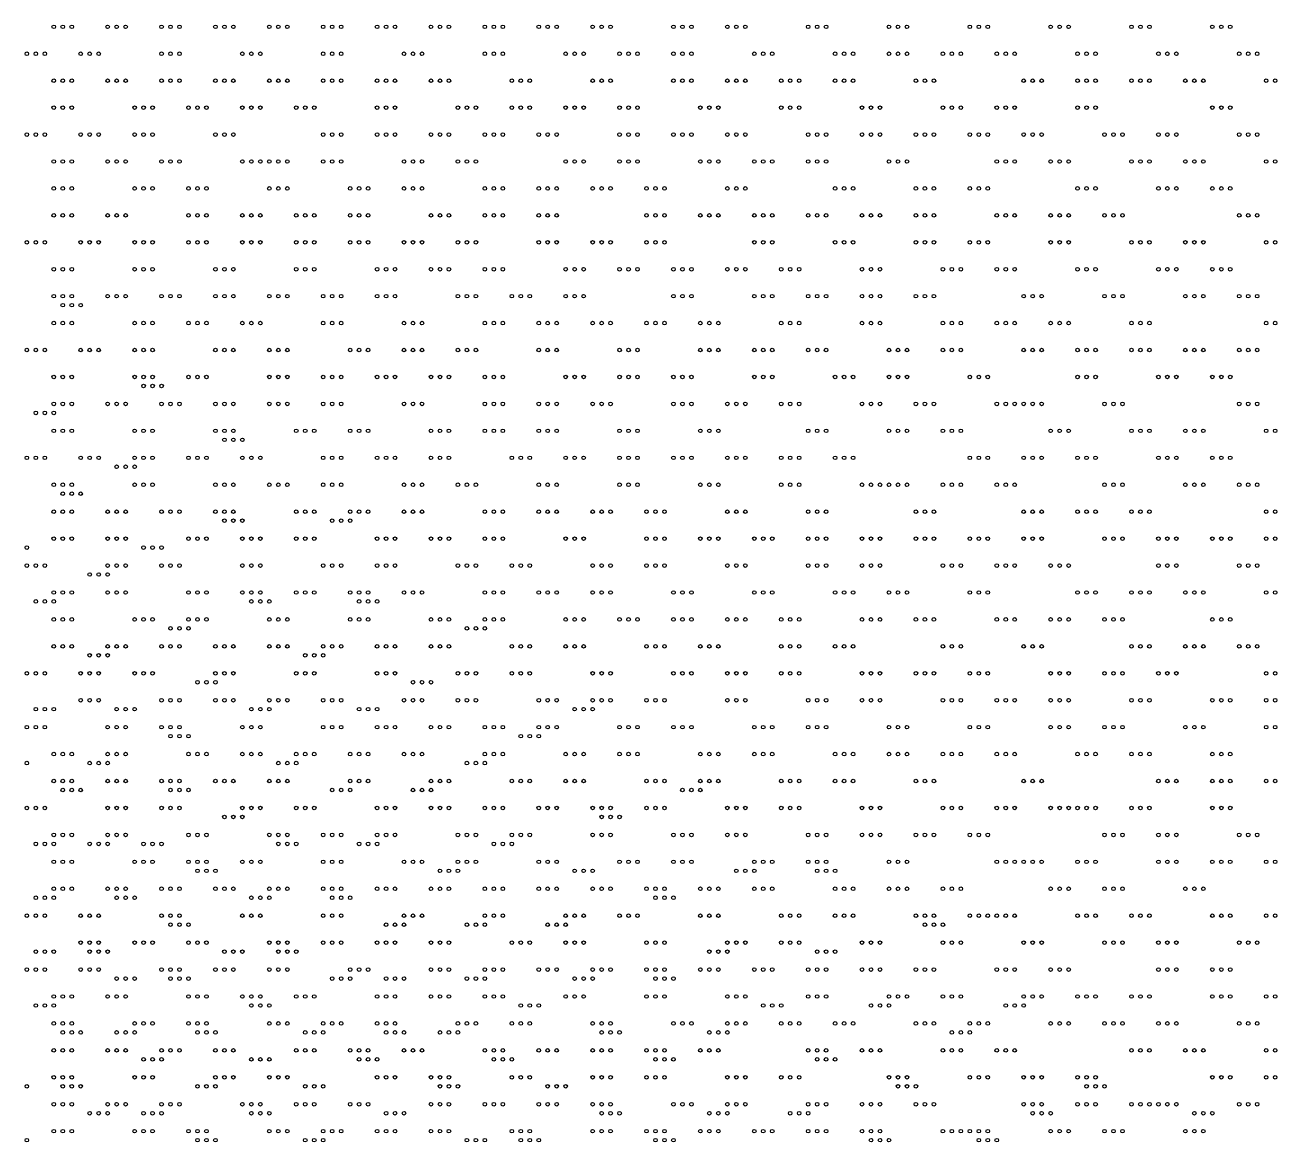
# Model space of a CAD drawing. Header units: millimetres. Extents: x 0 to 280, y 1 to 500.
# Drawn here: x -0.2 to 139.2, y 375.8 to 500.2 of the extents above; entities that cross this region are included whole.
import ezdxf

# ---------------------------------------------------------------- set-up
doc = ezdxf.new("R2010")
doc.units = ezdxf.units.MM
doc.layers.get('0').update_dxf_attribs({"linetype": 'CONTINUOUS'})

msp = doc.modelspace()

# ---------------------------------------------------------------- linework, layer by layer
for centre in [(3, 500), (4, 500), (5, 500), (9, 500), (10, 500), (11, 500), (15, 500), (16, 500), (17, 500), (21, 500), (22, 500), (23, 500), (27, 500), (28, 500), (29, 500), (33, 500), (34, 500), (35, 500), (39, 500), (40, 500), (41, 500), (45, 500), (46, 500), (47, 500), (51, 500), (52, 500), (53, 500), (57, 500), (58, 500), (59, 500), (63, 500), (64, 500), (65, 500), (72, 500), (73, 500), (74, 500), (78, 500), (79, 500), (80, 500), (87, 500), (88, 500), (89, 500), (96, 500), (97, 500), (98, 500), (105, 500), (106, 500), (107, 500), (114, 500), (115, 500), (116, 500), (123, 500), (124, 500), (125, 500), (132, 500), (133, 500), (134, 500), (0, 497), (1, 497), (2, 497), (6, 497), (7, 497), (8, 497), (15, 497), (16, 497), (17, 497), (24, 497), (25, 497), (26, 497), (33, 497), (34, 497), (35, 497), (42, 497), (43, 497), (44, 497), (51, 497), (52, 497), (53, 497), (60, 497), (61, 497), (62, 497), (66, 497), (67, 497), (68, 497), (72, 497), (73, 497), (74, 497), (81, 497), (82, 497), (83, 497), (90, 497), (91, 497), (92, 497), (96, 497), (97, 497), (98, 497), (102, 497), (103, 497), (104, 497), (108, 497), (109, 497), (110, 497), (117, 497), (118, 497), (119, 497), (126, 497), (127, 497), (128, 497), (135, 497), (136, 497), (137, 497), (3, 494), (4, 494), (5, 494), (9, 494), (10, 494), (11, 494), (15, 494), (16, 494), (17, 494), (21, 494), (22, 494), (23, 494), (27, 494), (28, 494), (29, 494), (33, 494), (34, 494), (35, 494), (39, 494), (40, 494), (41, 494), (45, 494), (46, 494), (47, 494), (54, 494), (55, 494), (56, 494), (63, 494), (64, 494), (65, 494), (72, 494), (73, 494), (74, 494), (78, 494), (79, 494), (80, 494), (84, 494), (85, 494), (86, 494), (90, 494), (91, 494), (92, 494), (99, 494), (100, 494), (101, 494), (111, 494), (112, 494), (113, 494), (117, 494), (118, 494), (119, 494), (123, 494), (124, 494), (125, 494), (129, 494), (130, 494), (131, 494), (138, 494), (139, 494), (3, 491), (4, 491), (5, 491), (12, 491), (13, 491), (14, 491), (18, 491), (19, 491), (20, 491), (24, 491), (25, 491), (26, 491), (30, 491), (31, 491), (32, 491), (39, 491), (40, 491), (41, 491), (48, 491), (49, 491), (50, 491), (54, 491), (55, 491), (56, 491), (60, 491), (61, 491), (62, 491), (66, 491), (67, 491), (68, 491), (75, 491), (76, 491), (77, 491), (84, 491), (85, 491), (86, 491), (93, 491), (94, 491), (95, 491), (102, 491), (103, 491), (104, 491), (108, 491), (109, 491), (110, 491), (117, 491), (118, 491), (119, 491), (132, 491), (133, 491), (134, 491), (0, 488), (1, 488), (2, 488), (6, 488), (7, 488), (8, 488), (12, 488), (13, 488), (14, 488), (21, 488), (22, 488), (23, 488), (33, 488), (34, 488), (35, 488), (39, 488), (40, 488), (41, 488), (45, 488), (46, 488), (47, 488), (51, 488), (52, 488), (53, 488), (57, 488), (58, 488), (59, 488), (66, 488), (67, 488), (68, 488), (72, 488), (73, 488), (74, 488), (78, 488), (79, 488), (80, 488), (87, 488), (88, 488), (89, 488), (93, 488), (94, 488), (95, 488), (99, 488), (100, 488), (101, 488), (105, 488), (106, 488), (107, 488), (111, 488), (112, 488), (113, 488), (120, 488), (121, 488), (122, 488), (126, 488), (127, 488), (128, 488), (135, 488), (136, 488), (137, 488), (3, 485), (4, 485), (5, 485), (9, 485), (10, 485), (11, 485), (15, 485), (16, 485), (17, 485), (24, 485), (25, 485), (26, 485), (27, 485), (28, 485), (29, 485), (33, 485), (34, 485), (35, 485), (42, 485), (43, 485), (44, 485), (48, 485), (49, 485), (50, 485), (60, 485), (61, 485), (62, 485), (66, 485), (67, 485), (68, 485), (75, 485), (76, 485), (77, 485), (81, 485), (82, 485), (83, 485), (87, 485), (88, 485), (89, 485), (96, 485), (97, 485), (98, 485), (108, 485), (109, 485), (110, 485), (114, 485), (115, 485), (116, 485), (123, 485), (124, 485), (125, 485), (129, 485), (130, 485), (131, 485), (138, 485), (139, 485), (3, 482), (4, 482), (5, 482), (12, 482), (13, 482), (14, 482), (18, 482), (19, 482), (20, 482), (27, 482), (28, 482), (29, 482), (36, 482), (37, 482), (38, 482), (42, 482), (43, 482), (44, 482), (51, 482), (52, 482), (53, 482), (57, 482), (58, 482), (59, 482), (63, 482), (64, 482), (65, 482), (69, 482), (70, 482), (71, 482), (78, 482), (79, 482), (80, 482), (90, 482), (91, 482), (92, 482), (99, 482), (100, 482), (101, 482), (105, 482), (106, 482), (107, 482), (117, 482), (118, 482), (119, 482), (126, 482), (127, 482), (128, 482), (132, 482), (133, 482), (134, 482), (3, 479), (4, 479), (5, 479), (9, 479), (10, 479), (11, 479), (18, 479), (19, 479), (20, 479), (24, 479), (25, 479), (26, 479), (30, 479), (31, 479), (32, 479), (36, 479), (37, 479), (38, 479), (45, 479), (46, 479), (47, 479), (51, 479), (52, 479), (53, 479), (57, 479), (58, 479), (59, 479), (69, 479), (70, 479), (71, 479), (75, 479), (76, 479), (77, 479), (81, 479), (82, 479), (83, 479), (87, 479), (88, 479), (89, 479), (93, 479), (94, 479), (95, 479), (99, 479), (100, 479), (101, 479), (108, 479), (109, 479), (110, 479), (114, 479), (115, 479), (116, 479), (120, 479), (121, 479), (122, 479), (135, 479), (136, 479), (137, 479), (0, 476), (1, 476), (2, 476), (6, 476), (7, 476), (8, 476), (12, 476), (13, 476), (14, 476), (18, 476), (19, 476), (20, 476), (24, 476), (25, 476), (26, 476), (30, 476), (31, 476), (32, 476), (36, 476), (37, 476), (38, 476), (42, 476), (43, 476), (44, 476), (48, 476), (49, 476), (50, 476), (57, 476), (58, 476), (59, 476), (63, 476), (64, 476), (65, 476), (69, 476), (70, 476), (71, 476), (81, 476), (82, 476), (83, 476), (90, 476), (91, 476), (92, 476), (99, 476), (100, 476), (101, 476), (105, 476), (106, 476), (107, 476), (114, 476), (115, 476), (116, 476), (123, 476), (124, 476), (125, 476), (129, 476), (130, 476), (131, 476), (138, 476), (139, 476), (3, 473), (4, 473), (5, 473), (12, 473), (13, 473), (14, 473), (21, 473), (22, 473), (23, 473), (30, 473), (31, 473), (32, 473), (39, 473), (40, 473), (41, 473), (45, 473), (46, 473), (47, 473), (51, 473), (52, 473), (53, 473), (60, 473), (61, 473), (62, 473), (66, 473), (67, 473), (68, 473), (72, 473), (73, 473), (74, 473), (78, 473), (79, 473), (80, 473), (84, 473), (85, 473), (86, 473), (93, 473), (94, 473), (95, 473), (102, 473), (103, 473), (104, 473), (108, 473), (109, 473), (110, 473), (117, 473), (118, 473), (119, 473), (126, 473), (127, 473), (128, 473), (132, 473), (133, 473), (134, 473), (3, 470), (4, 470), (5, 470), (9, 470), (10, 470), (11, 470), (15, 470), (16, 470), (17, 470), (21, 470), (22, 470), (23, 470), (27, 470), (28, 470), (29, 470), (33, 470), (34, 470), (35, 470), (39, 470), (40, 470), (41, 470), (48, 470), (49, 470), (50, 470), (54, 470), (55, 470), (56, 470), (60, 470), (61, 470), (62, 470), (72, 470), (73, 470), (74, 470), (81, 470), (82, 470), (83, 470), (87, 470), (88, 470), (89, 470), (93, 470), (94, 470), (95, 470), (99, 470), (100, 470), (101, 470), (111, 470), (112, 470), (113, 470), (120, 470), (121, 470), (122, 470), (129, 470), (130, 470), (131, 470), (135, 470), (136, 470), (137, 470), (4, 469), (5, 469), (6, 469), (3, 467), (4, 467), (5, 467), (12, 467), (13, 467), (14, 467), (18, 467), (19, 467), (20, 467), (24, 467), (25, 467), (26, 467), (33, 467), (34, 467), (35, 467), (42, 467), (43, 467), (44, 467), (51, 467), (52, 467), (53, 467), (57, 467), (58, 467), (59, 467), (63, 467), (64, 467), (65, 467), (69, 467), (70, 467), (71, 467), (75, 467), (76, 467), (77, 467), (84, 467), (85, 467), (86, 467), (93, 467), (94, 467), (95, 467), (102, 467), (103, 467), (104, 467), (108, 467), (109, 467), (110, 467), (114, 467), (115, 467), (116, 467), (123, 467), (124, 467), (125, 467), (138, 467), (139, 467), (0, 464), (1, 464), (2, 464), (6, 464), (7, 464), (8, 464), (12, 464), (13, 464), (14, 464), (21, 464), (22, 464), (23, 464), (27, 464), (28, 464), (29, 464), (36, 464), (37, 464), (38, 464), (42, 464), (43, 464), (44, 464), (48, 464), (49, 464), (50, 464), (57, 464), (58, 464), (59, 464), (66, 464), (67, 464), (68, 464), (75, 464), (76, 464), (77, 464), (81, 464), (82, 464), (83, 464), (87, 464), (88, 464), (89, 464), (96, 464), (97, 464), (98, 464), (102, 464), (103, 464), (104, 464), (111, 464), (112, 464), (113, 464), (117, 464), (118, 464), (119, 464), (123, 464), (124, 464), (125, 464), (129, 464), (130, 464), (131, 464), (135, 464), (136, 464), (137, 464), (3, 461), (4, 461), (5, 461), (12, 461), (13, 461), (13, 460), (14, 461), (14, 460), (15, 460), (18, 461), (19, 461), (20, 461), (27, 461), (28, 461), (29, 461), (33, 461), (34, 461), (35, 461), (39, 461), (40, 461), (41, 461), (45, 461), (46, 461), (47, 461), (51, 461), (52, 461), (53, 461), (60, 461), (61, 461), (62, 461), (66, 461), (67, 461), (68, 461), (72, 461), (73, 461), (74, 461), (81, 461), (82, 461), (83, 461), (90, 461), (91, 461), (92, 461), (96, 461), (97, 461), (98, 461), (105, 461), (106, 461), (107, 461), (117, 461), (118, 461), (119, 461), (126, 461), (127, 461), (128, 461), (132, 461), (133, 461), (134, 461), (3, 458), (4, 458), (5, 458), (9, 458), (10, 458), (11, 458), (15, 458), (16, 458), (17, 458), (21, 458), (22, 458), (23, 458), (27, 458), (28, 458), (29, 458), (33, 458), (34, 458), (35, 458), (42, 458), (43, 458), (44, 458), (51, 458), (52, 458), (53, 458), (57, 458), (58, 458), (59, 458), (63, 458), (64, 458), (65, 458), (72, 458), (73, 458), (74, 458), (78, 458), (79, 458), (80, 458), (84, 458), (85, 458), (86, 458), (93, 458), (94, 458), (95, 458), (99, 458), (100, 458), (101, 458), (108, 458), (109, 458), (110, 458), (111, 458), (112, 458), (113, 458), (120, 458), (121, 458), (122, 458), (135, 458), (136, 458), (137, 458), (1, 457), (2, 457), (3, 457), (3, 455), (4, 455), (5, 455), (12, 455), (13, 455), (14, 455), (21, 455), (22, 455), (23, 455), (30, 455), (31, 455), (32, 455), (36, 455), (37, 455), (38, 455), (45, 455), (46, 455), (47, 455), (51, 455), (52, 455), (53, 455), (57, 455), (58, 455), (59, 455), (66, 455), (67, 455), (68, 455), (75, 455), (76, 455), (77, 455), (87, 455), (88, 455), (89, 455), (96, 455), (97, 455), (98, 455), (102, 455), (103, 455), (104, 455), (114, 455), (115, 455), (116, 455), (123, 455), (124, 455), (125, 455), (129, 455), (130, 455), (131, 455), (138, 455), (139, 455), (22, 454), (23, 454), (24, 454), (0, 452), (1, 452), (2, 452), (6, 452), (7, 452), (8, 452), (12, 452), (13, 452), (14, 452), (18, 452), (19, 452), (20, 452), (24, 452), (25, 452), (26, 452), (33, 452), (34, 452), (35, 452), (39, 452), (40, 452), (41, 452), (45, 452), (46, 452), (47, 452), (54, 452), (55, 452), (56, 452), (60, 452), (61, 452), (62, 452), (66, 452), (67, 452), (68, 452), (72, 452), (73, 452), (74, 452), (78, 452), (79, 452), (80, 452), (84, 452), (85, 452), (86, 452), (90, 452), (91, 452), (92, 452), (105, 452), (106, 452), (107, 452), (111, 452), (112, 452), (113, 452), (117, 452), (118, 452), (119, 452), (126, 452), (127, 452), (128, 452), (132, 452), (133, 452), (134, 452), (10, 451), (11, 451), (12, 451), (3, 449), (4, 449), (5, 449), (12, 449), (13, 449), (14, 449), (21, 449), (22, 449), (23, 449), (27, 449), (28, 449), (29, 449), (33, 449), (34, 449), (35, 449), (42, 449), (43, 449), (44, 449), (48, 449), (49, 449), (50, 449), (57, 449), (58, 449), (59, 449), (66, 449), (67, 449), (68, 449), (75, 449), (76, 449), (77, 449), (84, 449), (85, 449), (86, 449), (93, 449), (94, 449), (95, 449), (96, 449), (97, 449), (98, 449), (102, 449), (103, 449), (104, 449), (108, 449), (109, 449), (110, 449), (120, 449), (121, 449), (122, 449), (129, 449), (130, 449), (131, 449), (135, 449), (136, 449), (137, 449), (4, 448), (5, 448), (6, 448), (3, 446), (4, 446), (5, 446), (9, 446), (10, 446), (11, 446), (15, 446), (16, 446), (17, 446), (21, 446), (22, 446), (23, 446), (30, 446), (31, 446), (32, 446), (36, 446), (37, 446), (38, 446), (42, 446), (43, 446), (44, 446), (51, 446), (52, 446), (53, 446), (57, 446), (58, 446), (59, 446), (63, 446), (64, 446), (65, 446), (69, 446), (70, 446), (71, 446), (78, 446), (79, 446), (80, 446), (87, 446), (88, 446), (89, 446), (99, 446), (100, 446), (101, 446), (111, 446), (112, 446), (113, 446), (117, 446), (118, 446), (119, 446), (123, 446), (124, 446), (125, 446), (138, 446), (139, 446), (22, 445), (23, 445), (24, 445), (34, 445), (35, 445), (36, 445), (0, 442), (3, 443), (4, 443), (5, 443), (9, 443), (10, 443), (11, 443), (13, 442), (14, 442), (15, 442), (18, 443), (19, 443), (20, 443), (24, 443), (25, 443), (26, 443), (30, 443), (31, 443), (32, 443), (39, 443), (40, 443), (41, 443), (45, 443), (46, 443), (47, 443), (51, 443), (52, 443), (53, 443), (60, 443), (61, 443), (62, 443), (69, 443), (70, 443), (71, 443), (75, 443), (76, 443), (77, 443), (81, 443), (82, 443), (83, 443), (87, 443), (88, 443), (89, 443), (93, 443), (94, 443), (95, 443), (99, 443), (100, 443), (101, 443), (105, 443), (106, 443), (107, 443), (111, 443), (112, 443), (113, 443), (120, 443), (121, 443), (122, 443), (126, 443), (127, 443), (128, 443), (132, 443), (133, 443), (134, 443), (138, 443), (139, 443), (0, 440), (1, 440), (2, 440), (7, 439), (8, 439), (9, 440), (9, 439), (10, 440), (11, 440), (15, 440), (16, 440), (17, 440), (24, 440), (25, 440), (26, 440), (33, 440), (34, 440), (35, 440), (39, 440), (40, 440), (41, 440), (48, 440), (49, 440), (50, 440), (54, 440), (55, 440), (56, 440), (63, 440), (64, 440), (65, 440), (69, 440), (70, 440), (71, 440), (78, 440), (79, 440), (80, 440), (87, 440), (88, 440), (89, 440), (93, 440), (94, 440), (95, 440), (102, 440), (103, 440), (104, 440), (108, 440), (109, 440), (110, 440), (114, 440), (115, 440), (116, 440), (126, 440), (127, 440), (128, 440), (135, 440), (136, 440), (137, 440), (3, 437), (4, 437), (5, 437), (9, 437), (10, 437), (11, 437), (18, 437), (19, 437), (20, 437), (24, 437), (25, 437), (26, 437), (30, 437), (31, 437), (32, 437), (36, 437), (37, 437), (38, 437), (42, 437), (43, 437), (44, 437), (51, 437), (52, 437), (53, 437), (57, 437), (58, 437), (59, 437), (63, 437), (64, 437), (65, 437), (72, 437), (73, 437), (74, 437), (81, 437), (82, 437), (83, 437), (90, 437), (91, 437), (92, 437), (96, 437), (97, 437), (98, 437), (105, 437), (106, 437), (107, 437), (117, 437), (118, 437), (119, 437), (123, 437), (124, 437), (125, 437), (129, 437), (130, 437), (131, 437), (138, 437), (139, 437), (1, 436), (2, 436), (3, 436), (25, 436), (26, 436), (27, 436), (37, 436), (38, 436), (39, 436), (3, 434), (4, 434), (5, 434), (12, 434), (13, 434), (14, 434), (18, 434), (19, 434), (20, 434), (27, 434), (28, 434), (29, 434), (36, 434), (37, 434), (38, 434), (45, 434), (46, 434), (47, 434), (51, 434), (52, 434), (53, 434), (60, 434), (61, 434), (62, 434), (66, 434), (67, 434), (68, 434), (72, 434), (73, 434), (74, 434), (78, 434), (79, 434), (80, 434), (84, 434), (85, 434), (86, 434), (93, 434), (94, 434), (95, 434), (99, 434), (100, 434), (101, 434), (108, 434), (109, 434), (110, 434), (114, 434), (115, 434), (116, 434), (120, 434), (121, 434), (122, 434), (132, 434), (133, 434), (134, 434), (16, 433), (17, 433), (18, 433), (49, 433), (50, 433), (51, 433), (3, 431), (4, 431), (5, 431), (9, 431), (10, 431), (11, 431), (15, 431), (16, 431), (17, 431), (21, 431), (22, 431), (23, 431), (27, 431), (28, 431), (29, 431), (33, 431), (34, 431), (35, 431), (39, 431), (40, 431), (41, 431), (45, 431), (46, 431), (47, 431), (54, 431), (55, 431), (56, 431), (60, 431), (61, 431), (62, 431), (69, 431), (70, 431), (71, 431), (75, 431), (76, 431), (77, 431), (84, 431), (85, 431), (86, 431), (90, 431), (91, 431), (92, 431), (102, 431), (103, 431), (104, 431), (111, 431), (112, 431), (113, 431), (123, 431), (124, 431), (125, 431), (129, 431), (130, 431), (131, 431), (135, 431), (136, 431), (137, 431), (7, 430), (8, 430), (9, 430), (31, 430), (32, 430), (33, 430), (0, 428), (1, 428), (2, 428), (6, 428), (7, 428), (8, 428), (12, 428), (13, 428), (14, 428), (21, 428), (22, 428), (23, 428), (30, 428), (31, 428), (32, 428), (39, 428), (40, 428), (41, 428), (48, 428), (49, 428), (50, 428), (54, 428), (55, 428), (56, 428), (63, 428), (64, 428), (65, 428), (72, 428), (73, 428), (74, 428), (78, 428), (79, 428), (80, 428), (84, 428), (85, 428), (86, 428), (93, 428), (94, 428), (95, 428), (99, 428), (100, 428), (101, 428), (105, 428), (106, 428), (107, 428), (114, 428), (115, 428), (116, 428), (120, 428), (121, 428), (122, 428), (126, 428), (127, 428), (128, 428), (138, 428), (139, 428), (19, 427), (20, 427), (21, 427), (43, 427), (44, 427), (45, 427), (6, 425), (7, 425), (8, 425), (15, 425), (16, 425), (17, 425), (21, 425), (22, 425), (23, 425), (27, 425), (28, 425), (29, 425), (33, 425), (34, 425), (35, 425), (42, 425), (43, 425), (44, 425), (48, 425), (49, 425), (50, 425), (57, 425), (58, 425), (59, 425), (63, 425), (64, 425), (65, 425), (69, 425), (70, 425), (71, 425), (78, 425), (79, 425), (80, 425), (87, 425), (88, 425), (89, 425), (93, 425), (94, 425), (95, 425), (102, 425), (103, 425), (104, 425), (108, 425), (109, 425), (110, 425), (114, 425), (115, 425), (116, 425), (123, 425), (124, 425), (125, 425), (132, 425), (133, 425), (134, 425), (138, 425), (139, 425), (1, 424), (2, 424), (3, 424), (10, 424), (11, 424), (12, 424), (25, 424), (26, 424), (27, 424), (37, 424), (38, 424), (39, 424), (61, 424), (62, 424), (63, 424), (0, 422), (1, 422), (2, 422), (9, 422), (10, 422), (11, 422), (15, 422), (16, 422), (16, 421), (17, 422), (17, 421), (18, 421), (24, 422), (25, 422), (26, 422), (33, 422), (34, 422), (35, 422), (39, 422), (40, 422), (41, 422), (45, 422), (46, 422), (47, 422), (51, 422), (52, 422), (53, 422), (55, 421), (56, 421), (57, 422), (57, 421), (58, 422), (59, 422), (66, 422), (67, 422), (68, 422), (72, 422), (73, 422), (74, 422), (81, 422), (82, 422), (83, 422), (87, 422), (88, 422), (89, 422), (96, 422), (97, 422), (98, 422), (105, 422), (106, 422), (107, 422), (114, 422), (115, 422), (116, 422), (120, 422), (121, 422), (122, 422), (129, 422), (130, 422), (131, 422), (138, 422), (139, 422), (0, 418), (3, 419), (4, 419), (5, 419), (7, 418), (8, 418), (9, 419), (9, 418), (10, 419), (11, 419), (18, 419), (19, 419), (20, 419), (24, 419), (25, 419), (26, 419), (28, 418), (29, 418), (30, 419), (30, 418), (31, 419), (32, 419), (36, 419), (37, 419), (38, 419), (42, 419), (43, 419), (44, 419), (49, 418), (50, 418), (51, 419), (51, 418), (52, 419), (53, 419), (60, 419), (61, 419), (62, 419), (66, 419), (67, 419), (68, 419), (75, 419), (76, 419), (77, 419), (81, 419), (82, 419), (83, 419), (90, 419), (91, 419), (92, 419), (96, 419), (97, 419), (98, 419), (102, 419), (103, 419), (104, 419), (108, 419), (109, 419), (110, 419), (117, 419), (118, 419), (119, 419), (123, 419), (124, 419), (125, 419), (132, 419), (133, 419), (134, 419), (3, 416), (4, 416), (5, 416), (9, 416), (10, 416), (11, 416), (15, 416), (16, 416), (17, 416), (21, 416), (22, 416), (23, 416), (27, 416), (28, 416), (29, 416), (36, 416), (37, 416), (38, 416), (45, 416), (46, 416), (47, 416), (54, 416), (55, 416), (56, 416), (60, 416), (61, 416), (62, 416), (69, 416), (70, 416), (71, 416), (75, 416), (76, 416), (77, 416), (84, 416), (85, 416), (86, 416), (90, 416), (91, 416), (92, 416), (99, 416), (100, 416), (101, 416), (111, 416), (112, 416), (113, 416), (126, 416), (127, 416), (128, 416), (132, 416), (133, 416), (134, 416), (138, 416), (139, 416), (4, 415), (5, 415), (6, 415), (16, 415), (17, 415), (18, 415), (34, 415), (35, 415), (36, 415), (43, 415), (44, 415), (45, 415), (73, 415), (74, 415), (75, 415), (0, 413), (1, 413), (2, 413), (9, 413), (10, 413), (11, 413), (15, 413), (16, 413), (17, 413), (24, 413), (25, 413), (26, 413), (30, 413), (31, 413), (32, 413), (39, 413), (40, 413), (41, 413), (45, 413), (46, 413), (47, 413), (51, 413), (52, 413), (53, 413), (57, 413), (58, 413), (59, 413), (63, 413), (64, 413), (65, 413), (69, 413), (70, 413), (71, 413), (78, 413), (79, 413), (80, 413), (84, 413), (85, 413), (86, 413), (93, 413), (94, 413), (95, 413), (102, 413), (103, 413), (104, 413), (108, 413), (109, 413), (110, 413), (114, 413), (115, 413), (116, 413), (117, 413), (118, 413), (119, 413), (123, 413), (124, 413), (125, 413), (132, 413), (133, 413), (134, 413), (22, 412), (23, 412), (24, 412), (64, 412), (65, 412), (66, 412), (3, 410), (4, 410), (5, 410), (9, 410), (10, 410), (11, 410), (18, 410), (19, 410), (20, 410), (27, 410), (28, 410), (29, 410), (33, 410), (34, 410), (35, 410), (39, 410), (40, 410), (41, 410), (48, 410), (49, 410), (50, 410), (54, 410), (55, 410), (56, 410), (63, 410), (64, 410), (65, 410), (72, 410), (73, 410), (74, 410), (78, 410), (79, 410), (80, 410), (87, 410), (88, 410), (89, 410), (93, 410), (94, 410), (95, 410), (99, 410), (100, 410), (101, 410), (105, 410), (106, 410), (107, 410), (120, 410), (121, 410), (122, 410), (126, 410), (127, 410), (128, 410), (135, 410), (136, 410), (137, 410), (1, 409), (2, 409), (3, 409), (7, 409), (8, 409), (9, 409), (13, 409), (14, 409), (15, 409), (28, 409), (29, 409), (30, 409), (37, 409), (38, 409), (39, 409), (52, 409), (53, 409), (54, 409), (3, 407), (4, 407), (5, 407), (12, 407), (13, 407), (14, 407), (18, 407), (19, 407), (20, 407), (24, 407), (25, 407), (26, 407), (33, 407), (34, 407), (35, 407), (42, 407), (43, 407), (44, 407), (48, 407), (49, 407), (50, 407), (57, 407), (58, 407), (59, 407), (66, 407), (67, 407), (68, 407), (72, 407), (73, 407), (74, 407), (81, 407), (82, 407), (83, 407), (87, 407), (88, 407), (89, 407), (96, 407), (97, 407), (98, 407), (108, 407), (109, 407), (110, 407), (111, 407), (112, 407), (113, 407), (117, 407), (118, 407), (119, 407), (126, 407), (127, 407), (128, 407), (132, 407), (133, 407), (134, 407), (138, 407), (139, 407), (19, 406), (20, 406), (21, 406), (46, 406), (47, 406), (48, 406), (61, 406), (62, 406), (63, 406), (79, 406), (80, 406), (81, 406), (88, 406), (89, 406), (90, 406), (1, 403), (2, 403), (3, 404), (3, 403), (4, 404), (5, 404), (9, 404), (10, 404), (10, 403), (11, 404), (11, 403), (12, 403), (15, 404), (16, 404), (17, 404), (21, 404), (22, 404), (23, 404), (25, 403), (26, 403), (27, 404), (27, 403), (28, 404), (29, 404), (33, 404), (34, 404), (34, 403), (35, 404), (35, 403), (36, 403), (39, 404), (40, 404), (41, 404), (45, 404), (46, 404), (47, 404), (51, 404), (52, 404), (53, 404), (57, 404), (58, 404), (59, 404), (63, 404), (64, 404), (65, 404), (69, 404), (70, 404), (70, 403), (71, 404), (71, 403), (72, 403), (75, 404), (76, 404), (77, 404), (81, 404), (82, 404), (83, 404), (90, 404), (91, 404), (92, 404), (96, 404), (97, 404), (98, 404), (102, 404), (103, 404), (104, 404), (114, 404), (115, 404), (116, 404), (120, 404), (121, 404), (122, 404), (129, 404), (130, 404), (131, 404), (0, 401), (1, 401), (2, 401), (6, 401), (7, 401), (8, 401), (15, 401), (16, 401), (16, 400), (17, 401), (17, 400), (18, 400), (24, 401), (25, 401), (26, 401), (33, 401), (34, 401), (35, 401), (40, 400), (41, 400), (42, 401), (42, 400), (43, 401), (44, 401), (49, 400), (50, 400), (51, 401), (51, 400), (52, 401), (53, 401), (58, 400), (59, 400), (60, 401), (60, 400), (61, 401), (62, 401), (66, 401), (67, 401), (68, 401), (75, 401), (76, 401), (77, 401), (84, 401), (85, 401), (86, 401), (90, 401), (91, 401), (92, 401), (99, 401), (100, 401), (100, 400), (101, 401), (101, 400), (102, 400), (105, 401), (106, 401), (107, 401), (108, 401), (109, 401), (110, 401), (117, 401), (118, 401), (119, 401), (123, 401), (124, 401), (125, 401), (132, 401), (133, 401), (134, 401), (138, 401), (139, 401), (6, 398), (7, 398), (8, 398), (12, 398), (13, 398), (14, 398), (18, 398), (19, 398), (20, 398), (27, 398), (28, 398), (29, 398), (33, 398), (34, 398), (35, 398), (39, 398), (40, 398), (41, 398), (45, 398), (46, 398), (47, 398), (54, 398), (55, 398), (56, 398), (60, 398), (61, 398), (62, 398), (69, 398), (70, 398), (71, 398), (78, 398), (79, 398), (80, 398), (84, 398), (85, 398), (86, 398), (93, 398), (94, 398), (95, 398), (102, 398), (103, 398), (104, 398), (111, 398), (112, 398), (113, 398), (120, 398), (121, 398), (122, 398), (126, 398), (127, 398), (128, 398), (135, 398), (136, 398), (137, 398), (1, 397), (2, 397), (3, 397), (7, 397), (8, 397), (9, 397), (22, 397), (23, 397), (24, 397), (28, 397), (29, 397), (30, 397), (76, 397), (77, 397), (78, 397), (88, 397), (89, 397), (90, 397), (0, 395), (1, 395), (2, 395), (6, 395), (7, 395), (8, 395), (15, 395), (16, 395), (17, 395), (21, 395), (22, 395), (23, 395), (27, 395), (28, 395), (29, 395), (36, 395), (37, 395), (38, 395), (45, 395), (46, 395), (47, 395), (51, 395), (52, 395), (53, 395), (57, 395), (58, 395), (59, 395), (63, 395), (64, 395), (65, 395), (69, 395), (70, 395), (71, 395), (75, 395), (76, 395), (77, 395), (81, 395), (82, 395), (83, 395), (87, 395), (88, 395), (89, 395), (93, 395), (94, 395), (95, 395), (99, 395), (100, 395), (101, 395), (108, 395), (109, 395), (110, 395), (114, 395), (115, 395), (116, 395), (126, 395), (127, 395), (128, 395), (132, 395), (133, 395), (134, 395), (10, 394), (11, 394), (12, 394), (16, 394), (17, 394), (18, 394), (34, 394), (35, 394), (36, 394), (40, 394), (41, 394), (42, 394), (49, 394), (50, 394), (51, 394), (61, 394), (62, 394), (63, 394), (70, 394), (71, 394), (72, 394), (3, 392), (4, 392), (5, 392), (9, 392), (10, 392), (11, 392), (18, 392), (19, 392), (20, 392), (24, 392), (25, 392), (26, 392), (30, 392), (31, 392), (32, 392), (39, 392), (40, 392), (41, 392), (45, 392), (46, 392), (47, 392), (51, 392), (52, 392), (53, 392), (60, 392), (61, 392), (62, 392), (69, 392), (70, 392), (71, 392), (78, 392), (79, 392), (80, 392), (87, 392), (88, 392), (89, 392), (96, 392), (97, 392), (98, 392), (102, 392), (103, 392), (104, 392), (111, 392), (112, 392), (113, 392), (117, 392), (118, 392), (119, 392), (123, 392), (124, 392), (125, 392), (132, 392), (133, 392), (134, 392), (138, 392), (139, 392), (1, 391), (2, 391), (3, 391), (25, 391), (26, 391), (27, 391), (55, 391), (56, 391), (57, 391), (82, 391), (83, 391), (84, 391), (94, 391), (95, 391), (96, 391), (109, 391), (110, 391), (111, 391), (3, 389), (4, 389), (5, 389), (12, 389), (13, 389), (14, 389), (18, 389), (19, 389), (20, 389), (27, 389), (28, 389), (29, 389), (33, 389), (34, 389), (35, 389), (39, 389), (40, 389), (41, 389), (48, 389), (49, 389), (50, 389), (54, 389), (55, 389), (56, 389), (63, 389), (64, 389), (65, 389), (72, 389), (73, 389), (74, 389), (78, 389), (79, 389), (80, 389), (84, 389), (85, 389), (86, 389), (90, 389), (91, 389), (92, 389), (99, 389), (100, 389), (101, 389), (105, 389), (106, 389), (107, 389), (114, 389), (115, 389), (116, 389), (120, 389), (121, 389), (122, 389), (126, 389), (127, 389), (128, 389), (135, 389), (136, 389), (137, 389), (4, 388), (5, 388), (6, 388), (10, 388), (11, 388), (12, 388), (19, 388), (20, 388), (21, 388), (31, 388), (32, 388), (33, 388), (40, 388), (41, 388), (42, 388), (46, 388), (47, 388), (48, 388), (64, 388), (65, 388), (66, 388), (76, 388), (77, 388), (78, 388), (103, 388), (104, 388), (105, 388), (3, 386), (4, 386), (5, 386), (9, 386), (10, 386), (11, 386), (15, 386), (16, 386), (17, 386), (21, 386), (22, 386), (23, 386), (30, 386), (31, 386), (32, 386), (36, 386), (37, 386), (38, 386), (42, 386), (43, 386), (44, 386), (51, 386), (52, 386), (53, 386), (57, 386), (58, 386), (59, 386), (63, 386), (64, 386), (65, 386), (69, 386), (70, 386), (71, 386), (75, 386), (76, 386), (77, 386), (87, 386), (88, 386), (89, 386), (93, 386), (94, 386), (95, 386), (102, 386), (103, 386), (104, 386), (108, 386), (109, 386), (110, 386), (123, 386), (124, 386), (125, 386), (129, 386), (130, 386), (131, 386), (138, 386), (139, 386), (13, 385), (14, 385), (15, 385), (25, 385), (26, 385), (27, 385), (37, 385), (38, 385), (39, 385), (52, 385), (53, 385), (54, 385), (70, 385), (71, 385), (72, 385), (88, 385), (89, 385), (90, 385), (0, 382), (3, 383), (4, 383), (4, 382), (5, 383), (5, 382), (6, 382), (12, 383), (13, 383), (14, 383), (19, 382), (20, 382), (21, 383), (21, 382), (22, 383), (23, 383), (27, 383), (28, 383), (29, 383), (31, 382), (32, 382), (33, 382), (39, 383), (40, 383), (41, 383), (45, 383), (46, 383), (46, 382), (47, 383), (47, 382), (48, 382), (54, 383), (55, 383), (56, 383), (58, 382), (59, 382), (60, 382), (63, 383), (64, 383), (65, 383), (69, 383), (70, 383), (71, 383), (78, 383), (79, 383), (80, 383), (84, 383), (85, 383), (86, 383), (96, 383), (97, 383), (97, 382), (98, 383), (98, 382), (99, 382), (105, 383), (106, 383), (107, 383), (111, 383), (112, 383), (113, 383), (117, 383), (118, 383), (118, 382), (119, 383), (119, 382), (120, 382), (132, 383), (133, 383), (134, 383), (138, 383), (139, 383), (3, 380), (4, 380), (5, 380), (7, 379), (8, 379), (9, 380), (9, 379), (10, 380), (11, 380), (13, 379), (14, 379), (15, 380), (15, 379), (16, 380), (17, 380), (24, 380), (25, 380), (25, 379), (26, 380), (26, 379), (27, 379), (30, 380), (31, 380), (32, 380), (36, 380), (37, 380), (38, 380), (40, 379), (41, 379), (42, 379), (45, 380), (46, 380), (47, 380), (51, 380), (52, 380), (53, 380), (57, 380), (58, 380), (59, 380), (63, 380), (64, 380), (64, 379), (65, 380), (65, 379), (66, 379), (72, 380), (73, 380), (74, 380), (76, 379), (77, 379), (78, 380), (78, 379), (79, 380), (80, 380), (85, 379), (86, 379), (87, 380), (87, 379), (88, 380), (89, 380), (93, 380), (94, 380), (95, 380), (99, 380), (100, 380), (101, 380), (111, 380), (112, 380), (112, 379), (113, 380), (113, 379), (114, 379), (117, 380), (118, 380), (119, 380), (123, 380), (124, 380), (125, 380), (126, 380), (127, 380), (128, 380), (130, 379), (131, 379), (132, 379), (135, 380), (136, 380), (137, 380), (3, 377), (4, 377), (5, 377), (12, 377), (13, 377), (14, 377), (18, 377), (19, 377), (20, 377), (27, 377), (28, 377), (29, 377), (33, 377), (34, 377), (35, 377), (39, 377), (40, 377), (41, 377), (45, 377), (46, 377), (47, 377), (54, 377), (55, 377), (56, 377), (63, 377), (64, 377), (65, 377), (69, 377), (70, 377), (71, 377), (75, 377), (76, 377), (77, 377), (81, 377), (82, 377), (83, 377), (87, 377), (88, 377), (89, 377), (93, 377), (94, 377), (95, 377), (102, 377), (103, 377), (104, 377), (105, 377), (106, 377), (107, 377), (114, 377), (115, 377), (116, 377), (120, 377), (121, 377), (122, 377), (129, 377), (130, 377), (131, 377), (0, 376), (19, 376), (20, 376), (21, 376), (31, 376), (32, 376), (33, 376), (49, 376), (50, 376), (51, 376), (55, 376), (56, 376), (57, 376), (70, 376), (71, 376), (72, 376), (94, 376), (95, 376), (96, 376), (106, 376), (107, 376), (108, 376)]:
    msp.add_circle(centre, 0.2)

doc.saveas('drawing.dxf')
